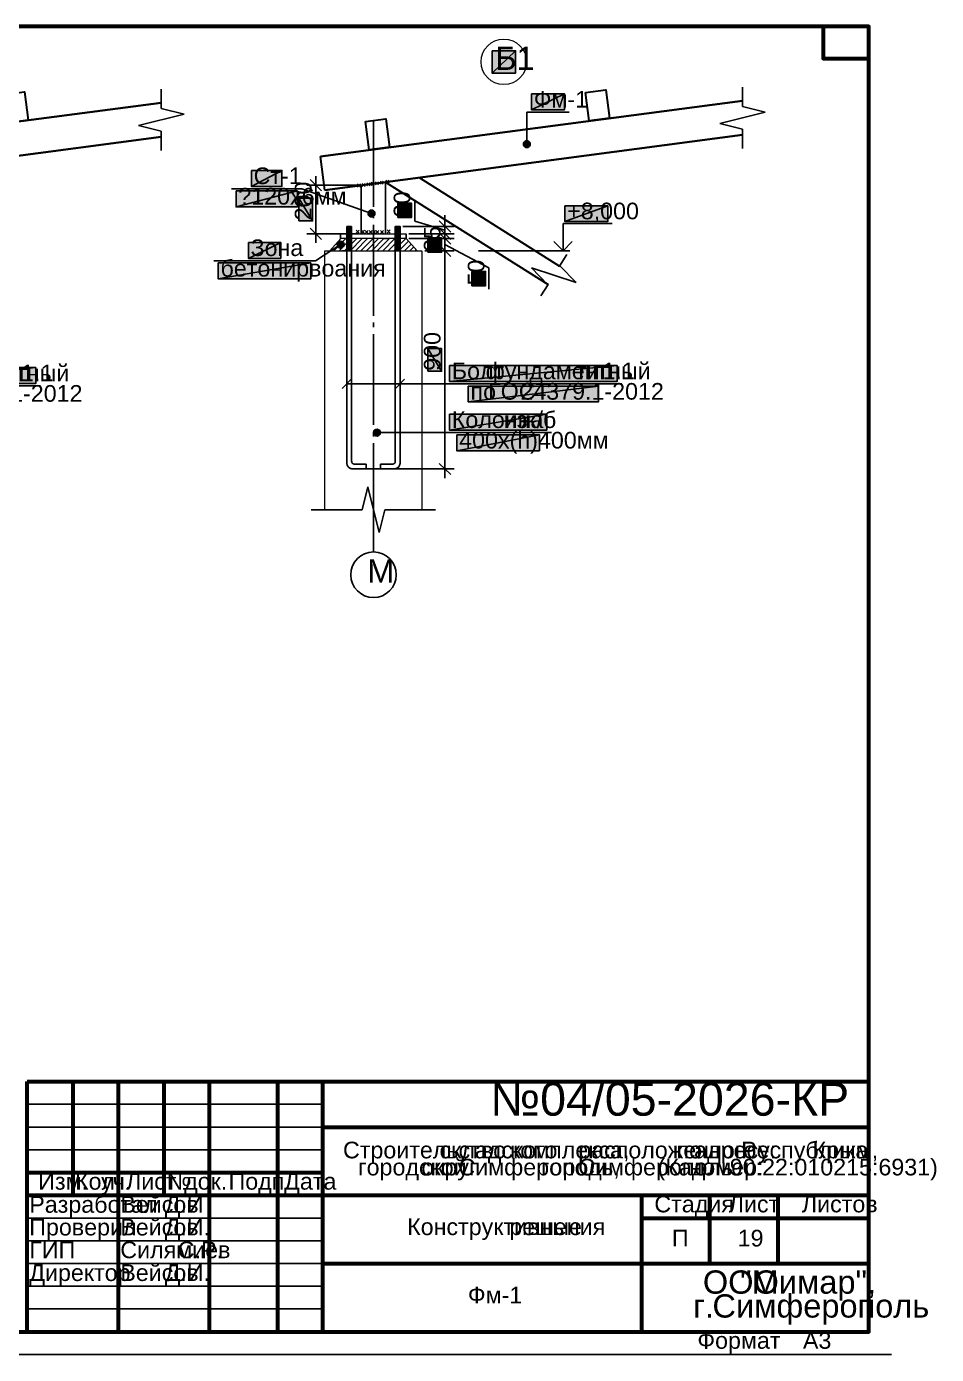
# Model space of a CAD drawing. Extents: x 8 to 21351, y 0 to 420.
# Drawn here: x 17517 to 17717, y 0.1 to 292.1 of the extents above; entities that cross this region are included whole.
import ezdxf

# ---------------------------------------------------------------- set-up
doc = ezdxf.new("R2010")
doc.units = 0
doc.styles.add('TEYPDFCAD_TEXT', font='arial.ttf')

msp = doc.modelspace()

# ---------------------------------------------------------------- hatches: boundary and pattern name
at = {"true_color": 0xffffff}
h = msp.add_hatch(color=0, dxfattribs=at)
h.paths.add_polyline_path([(17619.35, 286.74), (17624.52, 286.74), (17619.35, 281.83)])
h.paths.add_polyline_path([(17624.52, 286.74), (17619.35, 281.83), (17624.52, 281.83)])
h = msp.add_hatch(color=0, dxfattribs=at)
h.paths.add_polyline_path([(17628.01, 277.24), (17635.27, 277.24), (17628.01, 273.75)])
h.paths.add_polyline_path([(17635.27, 277.24), (17628.01, 273.75), (17635.27, 273.75)])
h = msp.add_hatch(color=7)
h.paths.add_polyline_path([(17626.29, 266.42), (17626.25, 266.21), (17627.01, 266.21)])
h.paths.add_polyline_path([(17626.25, 266.21), (17627.01, 266.21), (17626.29, 265.98)])
h.paths.add_polyline_path([(17627.01, 266.21), (17626.29, 265.98), (17626.4, 265.77)])
h = msp.add_hatch(color=7)
h.paths.add_polyline_path([(17626.78, 266.91), (17626.57, 266.81), (17627.01, 266.21)])
h.paths.add_polyline_path([(17626.57, 266.81), (17627.01, 266.21), (17626.4, 266.64)])
h.paths.add_polyline_path([(17627.01, 266.21), (17626.4, 266.64), (17626.29, 266.42)])
h = msp.add_hatch(color=7)
h.paths.add_polyline_path([(17626.4, 265.77), (17626.57, 265.6), (17627.01, 266.21)])
h.paths.add_polyline_path([(17626.57, 265.6), (17627.01, 266.21), (17626.78, 265.49)])
h.paths.add_polyline_path([(17627.01, 266.21), (17626.78, 265.49), (17627.01, 265.45)])
h = msp.add_hatch(color=7)
h.paths.add_polyline_path([(17627.46, 266.81), (17627.25, 266.91), (17627.01, 266.21)])
h.paths.add_polyline_path([(17627.25, 266.91), (17627.01, 266.21), (17627.01, 266.95)])
h.paths.add_polyline_path([(17627.01, 266.21), (17627.01, 266.95), (17626.78, 266.91)])
h = msp.add_hatch(color=7)
h.paths.add_polyline_path([(17627.75, 266.21), (17627.71, 266.42), (17627.01, 266.21)])
h.paths.add_polyline_path([(17627.71, 266.42), (17627.01, 266.21), (17627.61, 266.64)])
h.paths.add_polyline_path([(17627.01, 266.21), (17627.61, 266.64), (17627.46, 266.81)])
h = msp.add_hatch(color=7)
h.paths.add_polyline_path([(17627.01, 265.45), (17627.25, 265.49), (17627.01, 266.21)])
h.paths.add_polyline_path([(17627.25, 265.49), (17627.01, 266.21), (17627.46, 265.6)])
h.paths.add_polyline_path([(17627.01, 266.21), (17627.46, 265.6), (17627.61, 265.77)])
h = msp.add_hatch(color=7)
h.paths.add_polyline_path([(17627.61, 265.77), (17627.71, 265.98), (17627.01, 266.21)])
h.paths.add_polyline_path([(17627.71, 265.98), (17627.01, 266.21), (17627.75, 266.21)])
h = msp.add_hatch(color=0, dxfattribs=at)
h.paths.add_polyline_path([(17566.46, 260.41), (17573.17, 260.41), (17566.46, 256.92)])
h.paths.add_polyline_path([(17573.17, 260.41), (17566.46, 256.92), (17573.17, 256.92)])
h = msp.add_hatch(color=0, dxfattribs=at)
h.paths.add_polyline_path([(17563.07, 255.91), (17576.55, 255.91), (17563.07, 252.41)])
h.paths.add_polyline_path([(17576.55, 255.91), (17563.07, 252.41), (17576.55, 252.41)])
h = msp.add_hatch(color=0, dxfattribs=at)
h.paths.add_polyline_path([(17576.89, 249.34), (17579.9, 249.34), (17576.89, 254.32)])
h.paths.add_polyline_path([(17579.9, 249.34), (17576.89, 254.32), (17579.9, 254.32)])
h = msp.add_hatch(color=7)
h.paths.add_polyline_path([(17592.13, 251.18), (17592.09, 250.95), (17592.85, 250.95)])
h.paths.add_polyline_path([(17592.09, 250.95), (17592.85, 250.95), (17592.13, 250.72)])
h.paths.add_polyline_path([(17592.85, 250.95), (17592.13, 250.72), (17592.24, 250.51)])
h = msp.add_hatch(color=7)
h.paths.add_polyline_path([(17592.62, 251.67), (17592.41, 251.57), (17592.85, 250.95)])
h.paths.add_polyline_path([(17592.41, 251.57), (17592.85, 250.95), (17592.24, 251.4)])
h.paths.add_polyline_path([(17592.85, 250.95), (17592.24, 251.4), (17592.13, 251.18)])
h = msp.add_hatch(color=7)
h.paths.add_polyline_path([(17593.29, 251.57), (17593.08, 251.67), (17592.85, 250.95)])
h.paths.add_polyline_path([(17593.08, 251.67), (17592.85, 250.95), (17592.85, 251.69)])
h.paths.add_polyline_path([(17592.85, 250.95), (17592.85, 251.69), (17592.62, 251.67)])
h = msp.add_hatch(color=7)
h.paths.add_polyline_path([(17593.59, 250.95), (17593.55, 251.18), (17592.85, 250.95)])
h.paths.add_polyline_path([(17593.55, 251.18), (17592.85, 250.95), (17593.44, 251.4)])
h.paths.add_polyline_path([(17592.85, 250.95), (17593.44, 251.4), (17593.29, 251.57)])
h = msp.add_hatch(color=0, dxfattribs=at)
h.paths.add_polyline_path([(17598.63, 250.04), (17601.63, 250.04), (17598.63, 253.24)])
h.paths.add_polyline_path([(17601.63, 250.04), (17598.63, 253.24), (17601.63, 253.24)])
h = msp.add_hatch(color=0, dxfattribs=at)
h.paths.add_polyline_path([(17635.37, 252.67), (17644.77, 252.67), (17635.37, 249.17)])
h.paths.add_polyline_path([(17644.77, 252.67), (17635.37, 249.17), (17644.77, 249.17)])
h = msp.add_hatch(color=7)
h.paths.add_polyline_path([(17592.24, 250.51), (17592.41, 250.34), (17592.85, 250.95)])
h.paths.add_polyline_path([(17592.41, 250.34), (17592.85, 250.95), (17592.62, 250.23)])
h.paths.add_polyline_path([(17592.85, 250.95), (17592.62, 250.23), (17592.85, 250.19)])
h = msp.add_hatch(color=7)
h.paths.add_polyline_path([(17592.85, 250.19), (17593.08, 250.23), (17592.85, 250.95)])
h.paths.add_polyline_path([(17593.08, 250.23), (17592.85, 250.95), (17593.29, 250.34)])
h.paths.add_polyline_path([(17592.85, 250.95), (17593.29, 250.34), (17593.44, 250.51)])
h = msp.add_hatch(color=7)
h.paths.add_polyline_path([(17593.44, 250.51), (17593.55, 250.72), (17592.85, 250.95)])
h.paths.add_polyline_path([(17593.55, 250.72), (17592.85, 250.95), (17593.59, 250.95)])
h = msp.add_hatch(color=0, dxfattribs=at)
h.paths.add_polyline_path([(17605.25, 242.42), (17608.26, 242.42), (17605.25, 245.6)])
h.paths.add_polyline_path([(17608.26, 242.42), (17605.25, 245.6), (17608.26, 245.6)])
h = msp.add_hatch(color=0, dxfattribs=at)
h.paths.add_polyline_path([(17565.78, 244.58), (17572.89, 244.58), (17565.78, 241.09)])
h.paths.add_polyline_path([(17572.89, 244.58), (17565.78, 241.09), (17572.89, 241.09)])
h = msp.add_hatch(color=7)
h.paths.add_polyline_path([(17585.34, 244.35), (17585.31, 244.12), (17586.06, 244.12)])
h.paths.add_polyline_path([(17585.31, 244.12), (17586.06, 244.12), (17585.34, 243.88)])
h.paths.add_polyline_path([(17586.06, 244.12), (17585.34, 243.88), (17585.46, 243.67)])
h = msp.add_hatch(color=7)
h.paths.add_polyline_path([(17585.82, 244.81), (17585.61, 244.71), (17586.06, 244.12)])
h.paths.add_polyline_path([(17585.61, 244.71), (17586.06, 244.12), (17585.46, 244.56)])
h.paths.add_polyline_path([(17586.06, 244.12), (17585.46, 244.56), (17585.34, 244.35)])
h = msp.add_hatch(color=7)
h.paths.add_polyline_path([(17585.46, 243.67), (17585.61, 243.5), (17586.06, 244.12)])
h.paths.add_polyline_path([(17585.61, 243.5), (17586.06, 244.12), (17585.82, 243.4)])
h.paths.add_polyline_path([(17586.06, 244.12), (17585.82, 243.4), (17586.06, 243.35)])
h = msp.add_hatch(color=7)
h.paths.add_polyline_path([(17586.5, 244.71), (17586.29, 244.81), (17586.06, 244.12)])
h.paths.add_polyline_path([(17586.29, 244.81), (17586.06, 244.12), (17586.06, 244.86)])
h.paths.add_polyline_path([(17586.06, 244.12), (17586.06, 244.86), (17585.82, 244.81)])
h = msp.add_hatch(color=7)
h.paths.add_polyline_path([(17586.82, 244.12), (17586.78, 244.35), (17586.06, 244.12)])
h.paths.add_polyline_path([(17586.78, 244.35), (17586.06, 244.12), (17586.67, 244.56)])
h.paths.add_polyline_path([(17586.06, 244.12), (17586.67, 244.56), (17586.5, 244.71)])
h = msp.add_hatch(color=7)
h.paths.add_polyline_path([(17586.06, 243.35), (17586.29, 243.4), (17586.06, 244.12)])
h.paths.add_polyline_path([(17586.29, 243.4), (17586.06, 244.12), (17586.5, 243.5)])
h.paths.add_polyline_path([(17586.06, 244.12), (17586.5, 243.5), (17586.67, 243.67)])
h = msp.add_hatch(color=7)
h.paths.add_polyline_path([(17586.67, 243.67), (17586.78, 243.88), (17586.06, 244.12)])
h.paths.add_polyline_path([(17586.78, 243.88), (17586.06, 244.12), (17586.82, 244.12)])
h = msp.add_hatch(color=0, dxfattribs=at)
h.paths.add_polyline_path([(17559.15, 240.09), (17579.49, 240.09), (17559.15, 236.58)])
h.paths.add_polyline_path([(17579.49, 240.09), (17559.15, 236.58), (17579.49, 236.58)])
h = msp.add_hatch(color=0, dxfattribs=at)
h.paths.add_polyline_path([(17614.91, 235.06), (17617.91, 235.06), (17614.91, 238.23)])
h.paths.add_polyline_path([(17617.91, 235.06), (17614.91, 238.23), (17617.91, 238.23)])
h = msp.add_hatch(color=0, dxfattribs=at)
h.paths.add_polyline_path([(17605.25, 216.28), (17608.26, 216.28), (17605.25, 221.26)])
h.paths.add_polyline_path([(17608.26, 216.28), (17605.25, 221.26), (17608.26, 221.26)])
h = msp.add_hatch(color=0, dxfattribs=at)
h.paths.add_polyline_path([(17482.23, 217.06), (17519.06, 217.06), (17482.23, 213.57)])
h.paths.add_polyline_path([(17519.06, 217.06), (17482.23, 213.57), (17519.06, 213.57)])
h = msp.add_hatch(color=0, dxfattribs=at)
h.paths.add_polyline_path([(17610, 217.51), (17646.85, 217.51), (17610, 214.02)])
h.paths.add_polyline_path([(17646.85, 217.51), (17610, 214.02), (17646.85, 214.02)])
h = msp.add_hatch(color=0, dxfattribs=at)
h.paths.add_polyline_path([(17614.1, 213.02), (17642.74, 213.02), (17614.1, 209.51)])
h.paths.add_polyline_path([(17642.74, 213.02), (17614.1, 209.51), (17642.74, 209.51)])
h = msp.add_hatch(color=0, dxfattribs=at)
h.paths.add_polyline_path([(17610, 206.8), (17631.37, 206.8), (17610, 203.28)])
h.paths.add_polyline_path([(17631.37, 206.8), (17610, 203.28), (17631.37, 203.28)])
h = msp.add_hatch(color=7)
h.paths.add_polyline_path([(17593.34, 203.01), (17593.29, 202.78), (17594.06, 202.78)])
h.paths.add_polyline_path([(17593.29, 202.78), (17594.06, 202.78), (17593.34, 202.54)])
h.paths.add_polyline_path([(17594.06, 202.78), (17593.34, 202.54), (17593.44, 202.33)])
h = msp.add_hatch(color=7)
h.paths.add_polyline_path([(17593.82, 203.48), (17593.61, 203.37), (17594.06, 202.78)])
h.paths.add_polyline_path([(17593.61, 203.37), (17594.06, 202.78), (17593.44, 203.22)])
h.paths.add_polyline_path([(17594.06, 202.78), (17593.44, 203.22), (17593.34, 203.01)])
h = msp.add_hatch(color=7)
h.paths.add_polyline_path([(17593.44, 202.33), (17593.61, 202.16), (17594.06, 202.78)])
h.paths.add_polyline_path([(17593.61, 202.16), (17594.06, 202.78), (17593.82, 202.06)])
h.paths.add_polyline_path([(17594.06, 202.78), (17593.82, 202.06), (17594.06, 202.01)])
h = msp.add_hatch(color=7)
h.paths.add_polyline_path([(17594.48, 203.37), (17594.27, 203.48), (17594.06, 202.78)])
h.paths.add_polyline_path([(17594.27, 203.48), (17594.06, 202.78), (17594.06, 203.52)])
h.paths.add_polyline_path([(17594.06, 202.78), (17594.06, 203.52), (17593.82, 203.48)])
h = msp.add_hatch(color=7)
h.paths.add_polyline_path([(17594.8, 202.78), (17594.76, 203.01), (17594.06, 202.78)])
h.paths.add_polyline_path([(17594.76, 203.01), (17594.06, 202.78), (17594.65, 203.22)])
h.paths.add_polyline_path([(17594.06, 202.78), (17594.65, 203.22), (17594.48, 203.37)])
h = msp.add_hatch(color=7)
h.paths.add_polyline_path([(17594.06, 202.01), (17594.27, 202.06), (17594.06, 202.78)])
h.paths.add_polyline_path([(17594.27, 202.06), (17594.06, 202.78), (17594.48, 202.16)])
h.paths.add_polyline_path([(17594.06, 202.78), (17594.48, 202.16), (17594.65, 202.33)])
h = msp.add_hatch(color=7)
h.paths.add_polyline_path([(17594.65, 202.33), (17594.76, 202.54), (17594.06, 202.78)])
h.paths.add_polyline_path([(17594.76, 202.54), (17594.06, 202.78), (17594.8, 202.78)])
h = msp.add_hatch(color=0, dxfattribs=at)
h.paths.add_polyline_path([(17611.6, 202.29), (17629.76, 202.29), (17611.6, 198.8)])
h.paths.add_polyline_path([(17629.76, 202.29), (17611.6, 198.8), (17629.76, 198.8)])

# ---------------------------------------------------------------- linework, layer by layer
at = {"color": 0, "lineweight": 0, "true_color": 0xffffff}
for p, q in [((17619.35, 281.83), (17624.52, 281.83)), ((17628.01, 273.75), (17635.27, 273.75)), ((17566.46, 256.92), (17573.17, 256.92)), ((17563.07, 252.41), (17576.55, 252.41)), ((17635.37, 249.17), (17644.77, 249.17)), ((17565.78, 241.09), (17572.89, 241.09)), ((17559.15, 236.58), (17579.49, 236.58)), ((17482.23, 213.57), (17519.06, 213.57)), ((17610, 214.02), (17646.85, 214.02)), ((17614.1, 209.51), (17642.74, 209.51)), ((17610, 203.28), (17631.37, 203.28)), ((17611.6, 198.8), (17629.76, 198.8))]:
    msp.add_line(p, q, dxfattribs=at)
at = {"color": 7, "lineweight": 25}
for p, q in [((17546.64, 278.32), (17546.64, 275.31)), ((17674.41, 278.76), (17674.41, 275.76)), ((17546.64, 275.31), (17546.64, 274.07)), ((17674.41, 275.76), (17674.41, 274.51)), ((17674.41, 274.51), (17679.4, 273.26)), ((17551.64, 272.8), (17541.65, 270.3)), ((17546.64, 274.07), (17551.64, 272.8)), ((17627.01, 266.21), (17627.01, 273.24)), ((17627.01, 273.24), (17636.26, 273.24)), ((17679.4, 273.26), (17669.41, 270.76)), ((17541.65, 270.3), (17546.64, 269.05)), ((17546.64, 269.05), (17546.64, 267.78)), ((17593.27, 271.4), (17593.27, 252.45)), ((17669.41, 270.76), (17674.41, 269.49)), ((17674.41, 269.49), (17674.41, 268.25)), ((17546.64, 267.78), (17546.64, 264.8)), ((17674.41, 268.25), (17674.41, 265.24)), ((17589.99, 257.15), (17578.63, 257.15)), ((17581.89, 255.91), (17579.39, 258.4)), ((17580.64, 244.52), (17580.64, 259.16)), ((17589.8, 257.45), (17590.44, 256.75)), ((17590.44, 257.45), (17589.8, 256.75)), ((17590.61, 246.51), (17590.61, 257.18)), ((17590.82, 257.58), (17591.45, 256.9)), ((17591.45, 257.58), (17590.82, 256.9)), ((17591.81, 257.68), (17592.45, 257.01)), ((17592.45, 257.68), (17591.81, 257.01)), ((17592.74, 257.81), (17593.38, 257.13)), ((17593.38, 257.81), (17592.74, 257.13)), ((17593.72, 257.92), (17594.35, 257.24)), ((17594.35, 257.92), (17593.72, 257.24)), ((17594.8, 258.06), (17595.43, 257.39)), ((17595.43, 258.06), (17594.8, 257.39)), ((17595.94, 246.51), (17595.94, 257.87)), ((17595.98, 258.28), (17596.62, 257.6)), ((17596.62, 258.28), (17595.98, 257.6)), ((17577.55, 256.41), (17562.07, 256.41)), ((17592.85, 250.95), (17577.55, 256.41)), ((17602.38, 249.3), (17602.38, 253.98)), ((17593.27, 250.95), (17593.27, 249.96)), ((17593.27, 248.45), (17593.27, 228.45)), ((17609, 247.31), (17602.38, 249.3)), ((17607.75, 249.36), (17610.25, 246.87)), ((17609, 248.12), (17609, 250.61)), ((17609, 246.51), (17609, 249)), ((17634.97, 242.78), (17634.97, 248.77)), ((17634.97, 248.77), (17645.77, 248.77)), ((17589.99, 246.51), (17578.63, 246.51)), ((17579.39, 247.76), (17581.89, 245.26)), ((17589.48, 247.29), (17590.12, 246.61)), ((17590.12, 247.29), (17589.48, 246.61)), ((17590.65, 247.27), (17591.28, 246.59)), ((17591.28, 247.27), (17590.65, 246.59)), ((17591.47, 247.25), (17592.11, 246.57)), ((17592.11, 247.25), (17591.47, 246.57)), ((17592.32, 247.23), (17592.98, 246.55)), ((17592.98, 247.23), (17592.32, 246.55)), ((17593.1, 247.25), (17593.74, 246.57)), ((17593.74, 247.25), (17593.1, 246.57)), ((17593.82, 247.25), (17594.48, 246.57)), ((17594.48, 247.25), (17593.82, 246.57)), ((17594.82, 247.25), (17595.47, 246.57)), ((17595.47, 247.25), (17594.82, 246.57)), ((17596.3, 247.35), (17596.94, 246.66)), ((17596.94, 247.35), (17596.3, 246.66)), ((17599.75, 248.12), (17611.01, 248.12)), ((17601.08, 246.51), (17611.01, 246.51)), ((17601.08, 245.45), (17611.01, 245.45)), ((17601.08, 245.45), (17611.01, 245.45)), ((17603.41, 246.51), (17611.01, 246.51)), ((17607.75, 247.76), (17610.25, 245.26)), ((17610.25, 245.26), (17607.75, 247.76)), ((17610.25, 244.2), (17607.75, 246.7)), ((17610.25, 244.2), (17607.75, 246.7)), ((17609, 246.51), (17609, 248.12)), ((17609, 240.77), (17609, 247.44)), ((17609, 245.45), (17609, 246.51)), ((17609, 246.51), (17609, 244.01)), ((17609, 245.45), (17609, 242.95)), ((17586.06, 244.12), (17580.51, 240.58)), ((17604.56, 242.78), (17611.01, 242.78)), ((17604.56, 242.78), (17611.01, 242.78)), ((17607.75, 244.03), (17610.25, 241.53)), ((17610.25, 241.53), (17607.75, 244.03)), ((17609, 244.77), (17609, 192.76)), ((17609, 244.12), (17618.67, 238.97)), ((17616.39, 242.78), (17636.47, 242.78)), ((17632.96, 244.77), (17634.97, 242.78)), ((17634.97, 242.78), (17636.96, 244.77)), ((17580.51, 240.58), (17558.16, 240.58)), ((17634.19, 239.37), (17635.8, 241.91)), ((17634.25, 239.48), (17634.19, 239.37)), ((17637.83, 235.75), (17634.25, 239.48)), ((17618.67, 238.97), (17618.67, 234.29)), ((17631.59, 235.25), (17628.03, 238.97)), ((17628.03, 238.97), (17637.83, 235.75)), ((17630.06, 232.83), (17631.65, 235.35)), ((17631.65, 235.35), (17631.59, 235.25)), ((17593.27, 226.95), (17593.27, 225.95)), ((17593.27, 224.45), (17593.27, 204.45)), ((17588.41, 214.52), (17586.39, 212.51)), ((17587.39, 213.51), (17609, 213.51)), ((17600.13, 214.52), (17598.14, 212.51)), ((17599.14, 213.51), (17609, 213.51)), ((17609, 213.51), (17647.84, 213.51)), ((17481.24, 213.06), (17520.08, 213.06)), ((17593.27, 202.97), (17593.27, 201.95)), ((17594.06, 202.78), (17609, 202.8)), ((17609, 202.8), (17632.39, 202.8)), ((17593.27, 200.45), (17593.27, 181.53)), ((17607.75, 196.02), (17610.25, 193.53)), ((17591.22, 194.78), (17611.01, 194.78)), ((17590.78, 185.82), (17592.02, 190.82)), ((17592.02, 190.82), (17594.52, 180.83)), ((17579.6, 185.82), (17582.61, 185.82)), ((17582.61, 185.82), (17590.78, 185.82)), ((17594.52, 180.83), (17595.77, 185.82)), ((17595.77, 185.82), (17603.94, 185.82)), ((17603.94, 185.82), (17606.93, 185.82)), ((17593.27, 181.53), (17593.27, 176.51))]:
    msp.add_line(p, q, dxfattribs=at)
at = {"color": 7, "lineweight": 35}
for p, q in [((17546.64, 275.31), (17453.85, 263.08)), ((17674.41, 275.76), (17581.61, 263.52)), ((17546.64, 267.78), (17454.82, 255.67)), ((17674.41, 268.25), (17582.61, 256.12))]:
    msp.add_line(p, q, dxfattribs=at)
at = {"color": 7, "lineweight": 30}
for p, q in [((17582.61, 256.12), (17581.61, 263.52)), ((17595.94, 257.87), (17631.65, 235.35)), ((17603.31, 258.85), (17634.19, 239.37))]:
    msp.add_line(p, q, dxfattribs=at)
at = {"lineweight": 20}
for p, q in [((17590.61, 246.51), (17590.61, 253.43)), ((17595.94, 246.51), (17595.94, 253.43)), ((17586.06, 246.51), (17600.47, 246.51)), ((17600.47, 245.45), (17586.06, 245.45)), ((17595.39, 245.45), (17596.47, 245.45)), ((17582.61, 185.82), (17582.61, 242.78)), ((17582.61, 242.78), (17603.94, 242.78)), ((17603.94, 242.78), (17603.94, 185.82))]:
    msp.add_line(p, q, dxfattribs=at)
at = {"lineweight": 25}
for p, q in [((17583.66, 242.78), (17586.08, 245.45)), ((17586.06, 245.45), (17586.06, 246.51)), ((17586.86, 245.11), (17587.2, 245.45)), ((17586.86, 243.9), (17588.41, 245.45)), ((17586.92, 242.78), (17589.59, 245.45)), ((17588.47, 248.12), (17587.39, 248.12)), ((17587.39, 248.12), (17587.39, 242.78)), ((17587.39, 247.97), (17588.47, 247.97)), ((17587.39, 247.84), (17588.47, 247.84)), ((17587.39, 247.71), (17588.47, 247.71)), ((17587.39, 247.59), (17588.47, 247.59)), ((17587.39, 247.44), (17588.47, 247.44)), ((17587.39, 247.31), (17588.47, 247.31)), ((17587.39, 247.18), (17588.47, 247.18)), ((17587.39, 247.04), (17588.47, 247.04)), ((17587.39, 246.91), (17588.47, 246.91)), ((17587.39, 246.78), (17588.47, 246.78)), ((17587.39, 246.63), (17588.47, 246.63)), ((17587.39, 246.51), (17588.47, 246.51)), ((17587.39, 246.38), (17588.47, 246.38)), ((17587.39, 246.25), (17588.47, 246.25)), ((17587.39, 246.1), (17588.47, 246.1)), ((17587.39, 245.98), (17588.47, 245.98)), ((17587.39, 245.85), (17588.47, 245.85)), ((17587.39, 245.7), (17588.47, 245.7)), ((17587.39, 245.58), (17588.47, 245.58)), ((17587.39, 245.45), (17588.47, 245.45)), ((17587.39, 245.3), (17588.47, 245.3)), ((17588.47, 248.12), (17587.94, 248.12)), ((17588.13, 242.78), (17590.8, 245.45)), ((17588.47, 242.78), (17588.47, 248.12)), ((17589.32, 242.78), (17591.98, 245.45)), ((17590.52, 242.78), (17593.19, 245.45)), ((17591.73, 242.78), (17594.4, 245.45)), ((17592.91, 242.78), (17595.58, 245.45)), ((17594.12, 242.78), (17596.79, 245.45)), ((17595.31, 242.78), (17597.97, 245.45)), ((17596.51, 242.78), (17599.18, 245.45)), ((17598.06, 248.12), (17598.61, 248.12)), ((17599.14, 247.97), (17598.06, 247.97)), ((17599.14, 247.84), (17598.06, 247.84)), ((17599.14, 247.71), (17598.06, 247.71)), ((17599.14, 247.59), (17598.06, 247.59)), ((17599.14, 247.44), (17598.06, 247.44)), ((17599.14, 247.31), (17598.06, 247.31)), ((17599.14, 247.18), (17598.06, 247.18)), ((17599.14, 247.04), (17598.06, 247.04)), ((17599.14, 246.91), (17598.06, 246.91)), ((17599.14, 246.78), (17598.06, 246.78)), ((17599.14, 246.63), (17598.06, 246.63)), ((17599.14, 246.51), (17598.06, 246.51)), ((17599.14, 246.38), (17598.06, 246.38)), ((17599.14, 246.25), (17598.06, 246.25)), ((17599.14, 246.1), (17598.06, 246.1)), ((17599.14, 245.98), (17598.06, 245.98)), ((17599.14, 245.85), (17598.06, 245.85)), ((17599.14, 245.7), (17598.06, 245.7)), ((17599.14, 245.58), (17598.06, 245.58)), ((17599.14, 245.45), (17598.06, 245.45)), ((17599.14, 245.3), (17598.06, 245.3)), ((17599.67, 244.73), (17600.39, 245.45)), ((17600.47, 245.45), (17600.47, 246.51)), ((17600.47, 245.45), (17602.86, 242.78)), ((17584.53, 242.78), (17586.86, 245.11)), ((17585.74, 242.78), (17586.86, 243.9)), ((17587.39, 242.78), (17586.33, 242.78)), ((17587.39, 245.17), (17588.47, 245.17)), ((17587.39, 245.05), (17588.47, 245.05)), ((17587.39, 244.92), (17588.47, 244.92)), ((17587.39, 244.77), (17588.47, 244.77)), ((17587.39, 244.64), (17588.47, 244.64)), ((17587.39, 244.52), (17588.47, 244.52)), ((17587.39, 244.37), (17588.47, 244.37)), ((17587.39, 244.24), (17588.47, 244.24)), ((17587.39, 244.12), (17588.47, 244.12)), ((17587.39, 243.97), (17588.47, 243.97)), ((17587.39, 243.84), (17588.47, 243.84)), ((17587.39, 243.71), (17588.47, 243.71)), ((17587.39, 243.59), (17588.47, 243.59)), ((17587.39, 243.44), (17588.47, 243.44)), ((17587.39, 243.31), (17588.47, 243.31)), ((17587.39, 243.18), (17588.47, 243.18)), ((17587.39, 243.04), (17588.47, 243.04)), ((17587.39, 242.78), (17587.39, 242.91)), ((17587.39, 242.91), (17588.47, 242.91)), ((17587.39, 242.78), (17587.39, 196.11)), ((17588.47, 242.78), (17588.47, 196.41)), ((17597.72, 242.78), (17599.67, 244.73)), ((17599.14, 245.17), (17598.06, 245.17)), ((17599.14, 245.05), (17598.06, 245.05)), ((17599.14, 244.92), (17598.06, 244.92)), ((17599.14, 244.77), (17598.06, 244.77)), ((17599.14, 244.64), (17598.06, 244.64)), ((17599.14, 244.52), (17598.06, 244.52)), ((17599.14, 244.37), (17598.06, 244.37)), ((17599.14, 244.24), (17598.06, 244.24)), ((17599.14, 244.12), (17598.06, 244.12)), ((17599.14, 243.97), (17598.06, 243.97)), ((17599.14, 243.84), (17598.06, 243.84)), ((17599.14, 243.71), (17598.06, 243.71)), ((17599.14, 243.59), (17598.06, 243.59)), ((17599.14, 243.44), (17598.06, 243.44)), ((17599.14, 243.31), (17598.06, 243.31)), ((17599.14, 243.18), (17598.06, 243.18)), ((17599.14, 243.04), (17598.06, 243.04)), ((17599.14, 242.91), (17598.06, 242.91)), ((17598.06, 242.78), (17598.06, 196.41)), ((17598.9, 242.78), (17599.67, 243.54)), ((17599.14, 242.78), (17599.14, 242.91)), ((17599.14, 242.78), (17599.14, 196.11)), ((17599.67, 243.54), (17601, 244.86)), ((17600.11, 242.78), (17601.55, 244.22)), ((17601.3, 242.78), (17602.12, 243.61)), ((17602.5, 242.78), (17602.69, 242.97)), ((17599.14, 196.11), (17599.14, 199.05)), ((17587.41, 196.12), (17587.42, 195.98)), ((17587.42, 195.98), (17587.44, 195.85)), ((17587.44, 195.85), (17587.47, 195.73)), ((17587.47, 195.73), (17587.51, 195.6)), ((17588.49, 196.42), (17588.49, 196.36)), ((17588.49, 196.36), (17588.5, 196.3)), ((17588.5, 196.3), (17588.51, 196.25)), ((17588.51, 196.25), (17588.53, 196.2)), ((17588.53, 196.2), (17588.56, 196.15)), ((17588.56, 196.15), (17588.59, 196.1)), ((17588.59, 196.1), (17588.62, 196.06)), ((17588.62, 196.06), (17588.65, 196.02)), ((17588.65, 196.02), (17588.69, 195.98)), ((17588.69, 195.98), (17588.74, 195.95)), ((17588.74, 195.95), (17588.78, 195.92)), ((17588.78, 195.92), (17588.83, 195.9)), ((17588.83, 195.9), (17588.88, 195.88)), ((17588.88, 195.88), (17588.94, 195.87)), ((17588.94, 195.87), (17588.99, 195.86)), ((17588.99, 195.86), (17589.05, 195.86)), ((17589.04, 195.83), (17591.66, 195.83)), ((17591.66, 195.83), (17591.66, 194.78)), ((17597.51, 195.83), (17594.86, 195.83)), ((17594.86, 195.83), (17594.86, 194.78)), ((17597.52, 195.86), (17597.57, 195.86)), ((17597.57, 195.86), (17597.63, 195.87)), ((17597.63, 195.87), (17597.68, 195.88)), ((17597.68, 195.88), (17597.74, 195.9)), ((17597.74, 195.9), (17597.78, 195.92)), ((17597.78, 195.92), (17597.83, 195.95)), ((17597.83, 195.95), (17597.87, 195.98)), ((17597.87, 195.98), (17597.91, 196.02)), ((17597.91, 196.02), (17597.95, 196.06)), ((17597.95, 196.06), (17597.98, 196.1)), ((17597.98, 196.1), (17598.01, 196.15)), ((17598.01, 196.15), (17598.03, 196.2)), ((17598.03, 196.2), (17598.05, 196.25)), ((17598.05, 196.25), (17598.07, 196.3)), ((17598.07, 196.3), (17598.08, 196.36)), ((17598.08, 196.36), (17598.08, 196.42)), ((17599.03, 195.6), (17599.08, 195.73)), ((17599.08, 195.73), (17599.11, 195.85)), ((17599.11, 195.85), (17599.13, 195.98)), ((17599.13, 195.98), (17599.14, 196.12)), ((17587.51, 195.6), (17587.57, 195.49)), ((17587.57, 195.49), (17587.64, 195.38)), ((17587.64, 195.38), (17587.71, 195.28)), ((17587.71, 195.28), (17587.8, 195.18)), ((17587.8, 195.18), (17587.89, 195.1)), ((17587.89, 195.1), (17587.99, 195.02)), ((17587.99, 195.02), (17588.1, 194.96)), ((17588.1, 194.96), (17588.22, 194.9)), ((17588.22, 194.9), (17588.34, 194.86)), ((17588.34, 194.86), (17588.47, 194.82)), ((17588.47, 194.82), (17588.6, 194.8)), ((17588.6, 194.8), (17588.73, 194.8)), ((17591.66, 194.78), (17588.72, 194.78)), ((17594.86, 194.78), (17597.8, 194.78)), ((17597.81, 194.8), (17597.95, 194.8)), ((17597.95, 194.8), (17598.08, 194.82)), ((17598.08, 194.82), (17598.21, 194.86)), ((17598.21, 194.86), (17598.33, 194.9)), ((17598.33, 194.9), (17598.44, 194.96)), ((17598.44, 194.96), (17598.55, 195.02)), ((17598.55, 195.02), (17598.66, 195.1)), ((17598.66, 195.1), (17598.75, 195.18)), ((17598.75, 195.18), (17598.83, 195.28)), ((17598.83, 195.28), (17598.91, 195.38)), ((17598.91, 195.38), (17598.98, 195.49)), ((17598.98, 195.49), (17599.03, 195.6)), ((17517.18, 55.08), (17582.18, 55.08)), ((17517.18, 50.08), (17582.18, 50.08)), ((17517.18, 45.06), (17582.18, 45.06)), ((17517.18, 30.08), (17582.18, 30.08)), ((17517.18, 25.08), (17582.18, 25.08)), ((17517.18, 20.07), (17582.18, 20.07)), ((17517.18, 15.07), (17582.18, 15.07)), ((17517.18, 10.08), (17582.18, 10.08)), ((17707.13, 0.08), (17287.18, 0.08))]:
    msp.add_line(p, q, dxfattribs=at)
at = {"lineweight": 60}
for p, q in [((17517.18, 60.07), (17702.18, 60.07)), ((17517.18, 5.08), (17517.18, 60.07)), ((17527.17, 60.07), (17527.17, 35.07)), ((17537.18, 60.07), (17537.18, 5.08)), ((17547.17, 60.07), (17547.17, 35.07)), ((17557.18, 60.07), (17557.18, 5.08)), ((17572.17, 60.07), (17572.17, 5.08)), ((17582.18, 5.08), (17582.18, 60.07)), ((17702.18, 5.08), (17702.18, 60.07)), ((17582.18, 50.08), (17702.18, 50.08)), ((17517.18, 40.07), (17582.18, 40.07)), ((17517.18, 35.07), (17702.18, 35.07)), ((17652.18, 35.07), (17652.18, 5.08)), ((17667.17, 35.07), (17667.17, 20.07)), ((17682.17, 35.07), (17682.17, 20.07)), ((17652.18, 30.08), (17702.18, 30.08)), ((17582.18, 20.07), (17702.18, 20.07)), ((17517.18, 5.08), (17702.18, 5.08))]:
    msp.add_line(p, q, dxfattribs=at)
for points in [[(17307.18, 5.08), (17702.18, 5.08), (17702.18, 292.06), (17307.18, 292.06)], [(17702.18, 285.07), (17702.18, 292.06), (17692.16, 292.06), (17692.16, 285.07)]]:
    msp.add_lwpolyline(points, close=True, dxfattribs=at)
at = {"color": 0, "true_color": 0xffffff}
for points in [[(17619.35, 286.74), (17624.52, 286.74), (17619.35, 281.83)], [(17624.52, 286.74), (17619.35, 281.83), (17624.52, 281.83)], [(17628.01, 277.24), (17635.27, 277.24), (17628.01, 273.75)], [(17635.27, 277.24), (17628.01, 273.75), (17635.27, 273.75)], [(17566.46, 260.41), (17573.17, 260.41), (17566.46, 256.92)], [(17573.17, 260.41), (17566.46, 256.92), (17573.17, 256.92)], [(17563.07, 255.91), (17576.55, 255.91), (17563.07, 252.41)], [(17576.55, 255.91), (17563.07, 252.41), (17576.55, 252.41)], [(17576.89, 249.34), (17579.9, 249.34), (17576.89, 254.32)], [(17579.9, 249.34), (17576.89, 254.32), (17579.9, 254.32)], [(17598.63, 250.04), (17601.63, 250.04), (17598.63, 253.24)], [(17601.63, 250.04), (17598.63, 253.24), (17601.63, 253.24)], [(17635.37, 252.67), (17644.77, 252.67), (17635.37, 249.17)], [(17644.77, 252.67), (17635.37, 249.17), (17644.77, 249.17)], [(17605.25, 242.42), (17608.26, 242.42), (17605.25, 245.6)], [(17608.26, 242.42), (17605.25, 245.6), (17608.26, 245.6)], [(17565.78, 244.58), (17572.89, 244.58), (17565.78, 241.09)], [(17572.89, 244.58), (17565.78, 241.09), (17572.89, 241.09)], [(17559.15, 240.09), (17579.49, 240.09), (17559.15, 236.58)], [(17579.49, 240.09), (17559.15, 236.58), (17579.49, 236.58)], [(17614.91, 235.06), (17617.91, 235.06), (17614.91, 238.23)], [(17617.91, 235.06), (17614.91, 238.23), (17617.91, 238.23)], [(17605.25, 216.28), (17608.26, 216.28), (17605.25, 221.26)], [(17608.26, 216.28), (17605.25, 221.26), (17608.26, 221.26)], [(17482.23, 217.06), (17519.06, 217.06), (17482.23, 213.57)], [(17519.06, 217.06), (17482.23, 213.57), (17519.06, 213.57)], [(17610, 217.51), (17646.85, 217.51), (17610, 214.02)], [(17646.85, 217.51), (17610, 214.02), (17646.85, 214.02)], [(17614.1, 213.02), (17642.74, 213.02), (17614.1, 209.51)], [(17642.74, 213.02), (17614.1, 209.51), (17642.74, 209.51)], [(17610, 206.8), (17631.37, 206.8), (17610, 203.28)], [(17631.37, 206.8), (17610, 203.28), (17631.37, 203.28)], [(17611.6, 202.29), (17629.76, 202.29), (17611.6, 198.8)], [(17629.76, 202.29), (17611.6, 198.8), (17629.76, 198.8)]]:
    msp.add_lwpolyline(points, close=True, dxfattribs=at)
at = {"color": 7, "lineweight": 30}
for points in [[(17512.1, 277.09), (17516.54, 277.69), (17517.37, 271.46), (17512.92, 270.87)], [(17639.88, 277.54), (17644.33, 278.13), (17645.15, 271.91), (17640.71, 271.31)], [(17591.54, 271.17), (17595.98, 271.76), (17596.83, 265.54), (17592.36, 264.94)]]:
    msp.add_lwpolyline(points, close=True, dxfattribs=at)
at = {"color": 7}
for points in [[(17626.29, 266.42), (17626.25, 266.21), (17627.01, 266.21)], [(17626.25, 266.21), (17627.01, 266.21), (17626.29, 265.98)], [(17627.01, 266.21), (17626.4, 266.64), (17626.29, 266.42)], [(17627.01, 266.21), (17626.29, 265.98), (17626.4, 265.77)], [(17626.57, 266.81), (17627.01, 266.21), (17626.4, 266.64)], [(17626.4, 265.77), (17626.57, 265.6), (17627.01, 266.21)], [(17626.78, 266.91), (17626.57, 266.81), (17627.01, 266.21)], [(17626.57, 265.6), (17627.01, 266.21), (17626.78, 265.49)], [(17627.01, 266.21), (17627.01, 266.95), (17626.78, 266.91)], [(17627.01, 266.21), (17626.78, 265.49), (17627.01, 265.45)], [(17627.25, 266.91), (17627.01, 266.21), (17627.01, 266.95)], [(17627.46, 266.81), (17627.25, 266.91), (17627.01, 266.21)], [(17627.01, 266.21), (17627.61, 266.64), (17627.46, 266.81)], [(17627.71, 266.42), (17627.01, 266.21), (17627.61, 266.64)], [(17627.75, 266.21), (17627.71, 266.42), (17627.01, 266.21)], [(17627.01, 265.45), (17627.25, 265.49), (17627.01, 266.21)], [(17627.25, 265.49), (17627.01, 266.21), (17627.46, 265.6)], [(17627.01, 266.21), (17627.46, 265.6), (17627.61, 265.77)], [(17627.61, 265.77), (17627.71, 265.98), (17627.01, 266.21)], [(17627.71, 265.98), (17627.01, 266.21), (17627.75, 266.21)], [(17592.13, 251.18), (17592.09, 250.95), (17592.85, 250.95)], [(17592.85, 250.95), (17592.24, 251.4), (17592.13, 251.18)], [(17592.41, 251.57), (17592.85, 250.95), (17592.24, 251.4)], [(17592.62, 251.67), (17592.41, 251.57), (17592.85, 250.95)], [(17592.85, 250.95), (17592.85, 251.69), (17592.62, 251.67)], [(17593.08, 251.67), (17592.85, 250.95), (17592.85, 251.69)], [(17593.29, 251.57), (17593.08, 251.67), (17592.85, 250.95)], [(17592.85, 250.95), (17593.44, 251.4), (17593.29, 251.57)], [(17593.55, 251.18), (17592.85, 250.95), (17593.44, 251.4)], [(17593.59, 250.95), (17593.55, 251.18), (17592.85, 250.95)], [(17592.09, 250.95), (17592.85, 250.95), (17592.13, 250.72)], [(17592.85, 250.95), (17592.13, 250.72), (17592.24, 250.51)], [(17592.24, 250.51), (17592.41, 250.34), (17592.85, 250.95)], [(17592.41, 250.34), (17592.85, 250.95), (17592.62, 250.23)], [(17592.85, 250.95), (17592.62, 250.23), (17592.85, 250.19)], [(17592.85, 250.19), (17593.08, 250.23), (17592.85, 250.95)], [(17593.08, 250.23), (17592.85, 250.95), (17593.29, 250.34)], [(17592.85, 250.95), (17593.29, 250.34), (17593.44, 250.51)], [(17593.44, 250.51), (17593.55, 250.72), (17592.85, 250.95)], [(17593.55, 250.72), (17592.85, 250.95), (17593.59, 250.95)], [(17585.34, 244.35), (17585.31, 244.12), (17586.06, 244.12)], [(17585.31, 244.12), (17586.06, 244.12), (17585.34, 243.88)], [(17586.06, 244.12), (17585.46, 244.56), (17585.34, 244.35)], [(17586.06, 244.12), (17585.34, 243.88), (17585.46, 243.67)], [(17585.61, 244.71), (17586.06, 244.12), (17585.46, 244.56)], [(17585.46, 243.67), (17585.61, 243.5), (17586.06, 244.12)], [(17585.82, 244.81), (17585.61, 244.71), (17586.06, 244.12)], [(17585.61, 243.5), (17586.06, 244.12), (17585.82, 243.4)], [(17586.06, 244.12), (17586.06, 244.86), (17585.82, 244.81)], [(17586.06, 244.12), (17585.82, 243.4), (17586.06, 243.35)], [(17586.29, 244.81), (17586.06, 244.12), (17586.06, 244.86)], [(17586.5, 244.71), (17586.29, 244.81), (17586.06, 244.12)], [(17586.06, 244.12), (17586.67, 244.56), (17586.5, 244.71)], [(17586.78, 244.35), (17586.06, 244.12), (17586.67, 244.56)], [(17586.82, 244.12), (17586.78, 244.35), (17586.06, 244.12)], [(17586.06, 243.35), (17586.29, 243.4), (17586.06, 244.12)], [(17586.29, 243.4), (17586.06, 244.12), (17586.5, 243.5)], [(17586.06, 244.12), (17586.5, 243.5), (17586.67, 243.67)], [(17586.67, 243.67), (17586.78, 243.88), (17586.06, 244.12)], [(17586.78, 243.88), (17586.06, 244.12), (17586.82, 244.12)], [(17593.34, 203.01), (17593.29, 202.78), (17594.06, 202.78)], [(17593.29, 202.78), (17594.06, 202.78), (17593.34, 202.54)], [(17594.06, 202.78), (17593.44, 203.22), (17593.34, 203.01)], [(17594.06, 202.78), (17593.34, 202.54), (17593.44, 202.33)], [(17593.61, 203.37), (17594.06, 202.78), (17593.44, 203.22)], [(17593.44, 202.33), (17593.61, 202.16), (17594.06, 202.78)], [(17593.82, 203.48), (17593.61, 203.37), (17594.06, 202.78)], [(17593.61, 202.16), (17594.06, 202.78), (17593.82, 202.06)], [(17594.06, 202.78), (17594.06, 203.52), (17593.82, 203.48)], [(17594.06, 202.78), (17593.82, 202.06), (17594.06, 202.01)], [(17594.27, 203.48), (17594.06, 202.78), (17594.06, 203.52)], [(17594.48, 203.37), (17594.27, 203.48), (17594.06, 202.78)], [(17594.06, 202.78), (17594.65, 203.22), (17594.48, 203.37)], [(17594.76, 203.01), (17594.06, 202.78), (17594.65, 203.22)], [(17594.8, 202.78), (17594.76, 203.01), (17594.06, 202.78)], [(17594.06, 202.01), (17594.27, 202.06), (17594.06, 202.78)], [(17594.27, 202.06), (17594.06, 202.78), (17594.48, 202.16)], [(17594.06, 202.78), (17594.48, 202.16), (17594.65, 202.33)], [(17594.65, 202.33), (17594.76, 202.54), (17594.06, 202.78)], [(17594.76, 202.54), (17594.06, 202.78), (17594.8, 202.78)]]:
    msp.add_lwpolyline(points, close=True, dxfattribs=at)
at = {"lineweight": 25}
msp.add_lwpolyline([(17598.06, 242.78), (17598.06, 248.12), (17599.14, 248.12), (17599.14, 242.78)], close=True, dxfattribs=at)
at = {"color": 7, "lineweight": 5}
msp.add_circle((17621.94, 284.3), 5.01, dxfattribs=at)
at = {"color": 7, "lineweight": 25}
msp.add_circle((17593.28, 171.52), 5.01, dxfattribs=at)

# ---------------------------------------------------------------- texts
at = {"color": 7, "style": 'TEYPDFCAD_TEXT'}
for s, height, p in [('Б1', 5.122, (17620.05, 282.53)), ('Фм-1', 3.658, (17628.52, 274.24)), ('Ст-1', 3.658, (17566.94, 257.41)), ('\ue72e120х6мм', 3.658, (17563.58, 252.92)), ('+8,000', 3.658, (17635.86, 249.68)), ('Зона', 3.658, (17566.26, 241.6)), ('бетонирвоания', 3.6583, (17559.66, 237.09)), ('фундаментный', 3.6583, (17490.16, 214.06)), ('тип', 3.658, (17509.98, 214.06)), ('1.1', 3.658, (17515.81, 214.06)), ('Болт', 3.658, (17610.5, 214.52)), ('фундаментный', 3.6583, (17617.95, 214.52)), ('тип', 3.658, (17637.76, 214.52)), ('1.1', 3.658, (17643.6, 214.52)), ('24379.1-2012', 3.6583, (17497.78, 209.57)), ('ГОСТ', 3.658, (17618.48, 210.02)), ('24379.1-2012', 3.6583, (17625.57, 210.02)), ('по', 3.658, (17614.61, 210.02)), ('Колонна', 3.658, (17610.5, 203.79)), ('ж/б', 3.658, (17625.7, 203.79)), ('из', 3.658, (17621.92, 203.79)), ('400х(h)400мм', 3.6583, (17612.11, 199.28)), ('М', 5.12, (17591.9, 169.78)), ('№04/05-2026-КР', 7.3201, (17618.95, 52.58)), ('Строительство', 3.6583, (17586.58, 43.2)), ('Республика', 3.658, (17674.09, 43.2)), ('Крым,', 3.658, (17689.79, 43.2)), ('складского', 3.658, (17607.79, 43.2)), ('комплекса,', 3.658, (17623.31, 43.2)), ('расположенного', 3.6583, (17638.29, 43.2)), ('по', 3.658, (17659.89, 43.2)), ('адресу:', 3.658, (17663.76, 43.2)), ('городской', 3.658, (17589.91, 39.45)), ('округ', 3.658, (17603.79, 39.45)), ('Симферополь,', 3.6583, (17611.94, 39.45)), ('город', 3.658, (17630.11, 39.45)), ('Симферополь', 3.6583, (17638.27, 39.45)), ('(Кад.', 3.658, (17655.72, 39.45)), ('номер:', 3.658, (17662.73, 39.45)), ('90:22:010215:6931)', 3.6583, (17671.59, 39.45)), ('Изм.', 3.658, (17519.59, 36.32)), ('Кол.', 3.658, (17527.68, 36.32)), ('уч.', 3.658, (17533.41, 36.32)), ('Лист', 3.658, (17538.88, 36.32)), ('№', 3.66, (17547.81, 36.32)), ('док.', 3.658, (17551.66, 36.32)), ('Подп.', 3.658, (17561.42, 36.32)), ('Дата', 3.658, (17573.65, 36.32)), ('Разработал', 3.658, (17517.62, 31.24)), ('Вейсов', 3.658, (17537.63, 31.24)), ('Стадия', 3.658, (17655.02, 31.33)), ('Д.И', 3.658, (17547.39, 31.24)), ('Лист', 3.658, (17671.36, 31.33)), ('Листов', 3.658, (17687.44, 31.33)), ('Проверил', 3.658, (17517.62, 26.25)), ('Вейсов', 3.658, (17537.63, 26.25)), ('Д.И.', 3.658, (17547.39, 26.25)), ('Конструктивные', 3.6583, (17600.68, 26.33)), ('решения', 3.658, (17623.14, 26.33)), ('П', 3.66, (17658.87, 23.83)), ('19', 3.658, (17673.33, 23.83)), ('ГИП', 3.658, (17517.62, 21.25)), ('Силямиев', 3.658, (17537.63, 21.25)), ('С.Р.', 3.658, (17550.25, 21.25)), ('Директор', 3.658, (17517.62, 16.23)), ('Вейсов', 3.658, (17537.63, 16.23)), ('Д.И.', 3.658, (17547.39, 16.23)), ('ООО', 5.122, (17665.68, 13.44)), ('"Мимар",', 5.122, (17673.86, 13.44)), ('Фм-1', 3.658, (17614.04, 11.32)), ('г.', 5.122, (17663.53, 8.19)), ('Симферополь', 5.1223, (17667.78, 8.19)), ('Формат', 3.658, (17664.48, 1.33)), ('A3', 3.658, (17687.68, 1.33))]:
    msp.add_text(s, height=height, dxfattribs=at).set_placement(p)
for s, p in [('200', (17579.64, 249.43)), ('30', (17601.38, 250.13)), ('25', (17608.01, 242.49)), ('50', (17617.66, 235.12)), ('900', (17608.01, 216.37))]:
    msp.add_text(s, height=3.658, rotation=90, dxfattribs=at).set_placement(p)

doc.saveas('drawing.dxf')
